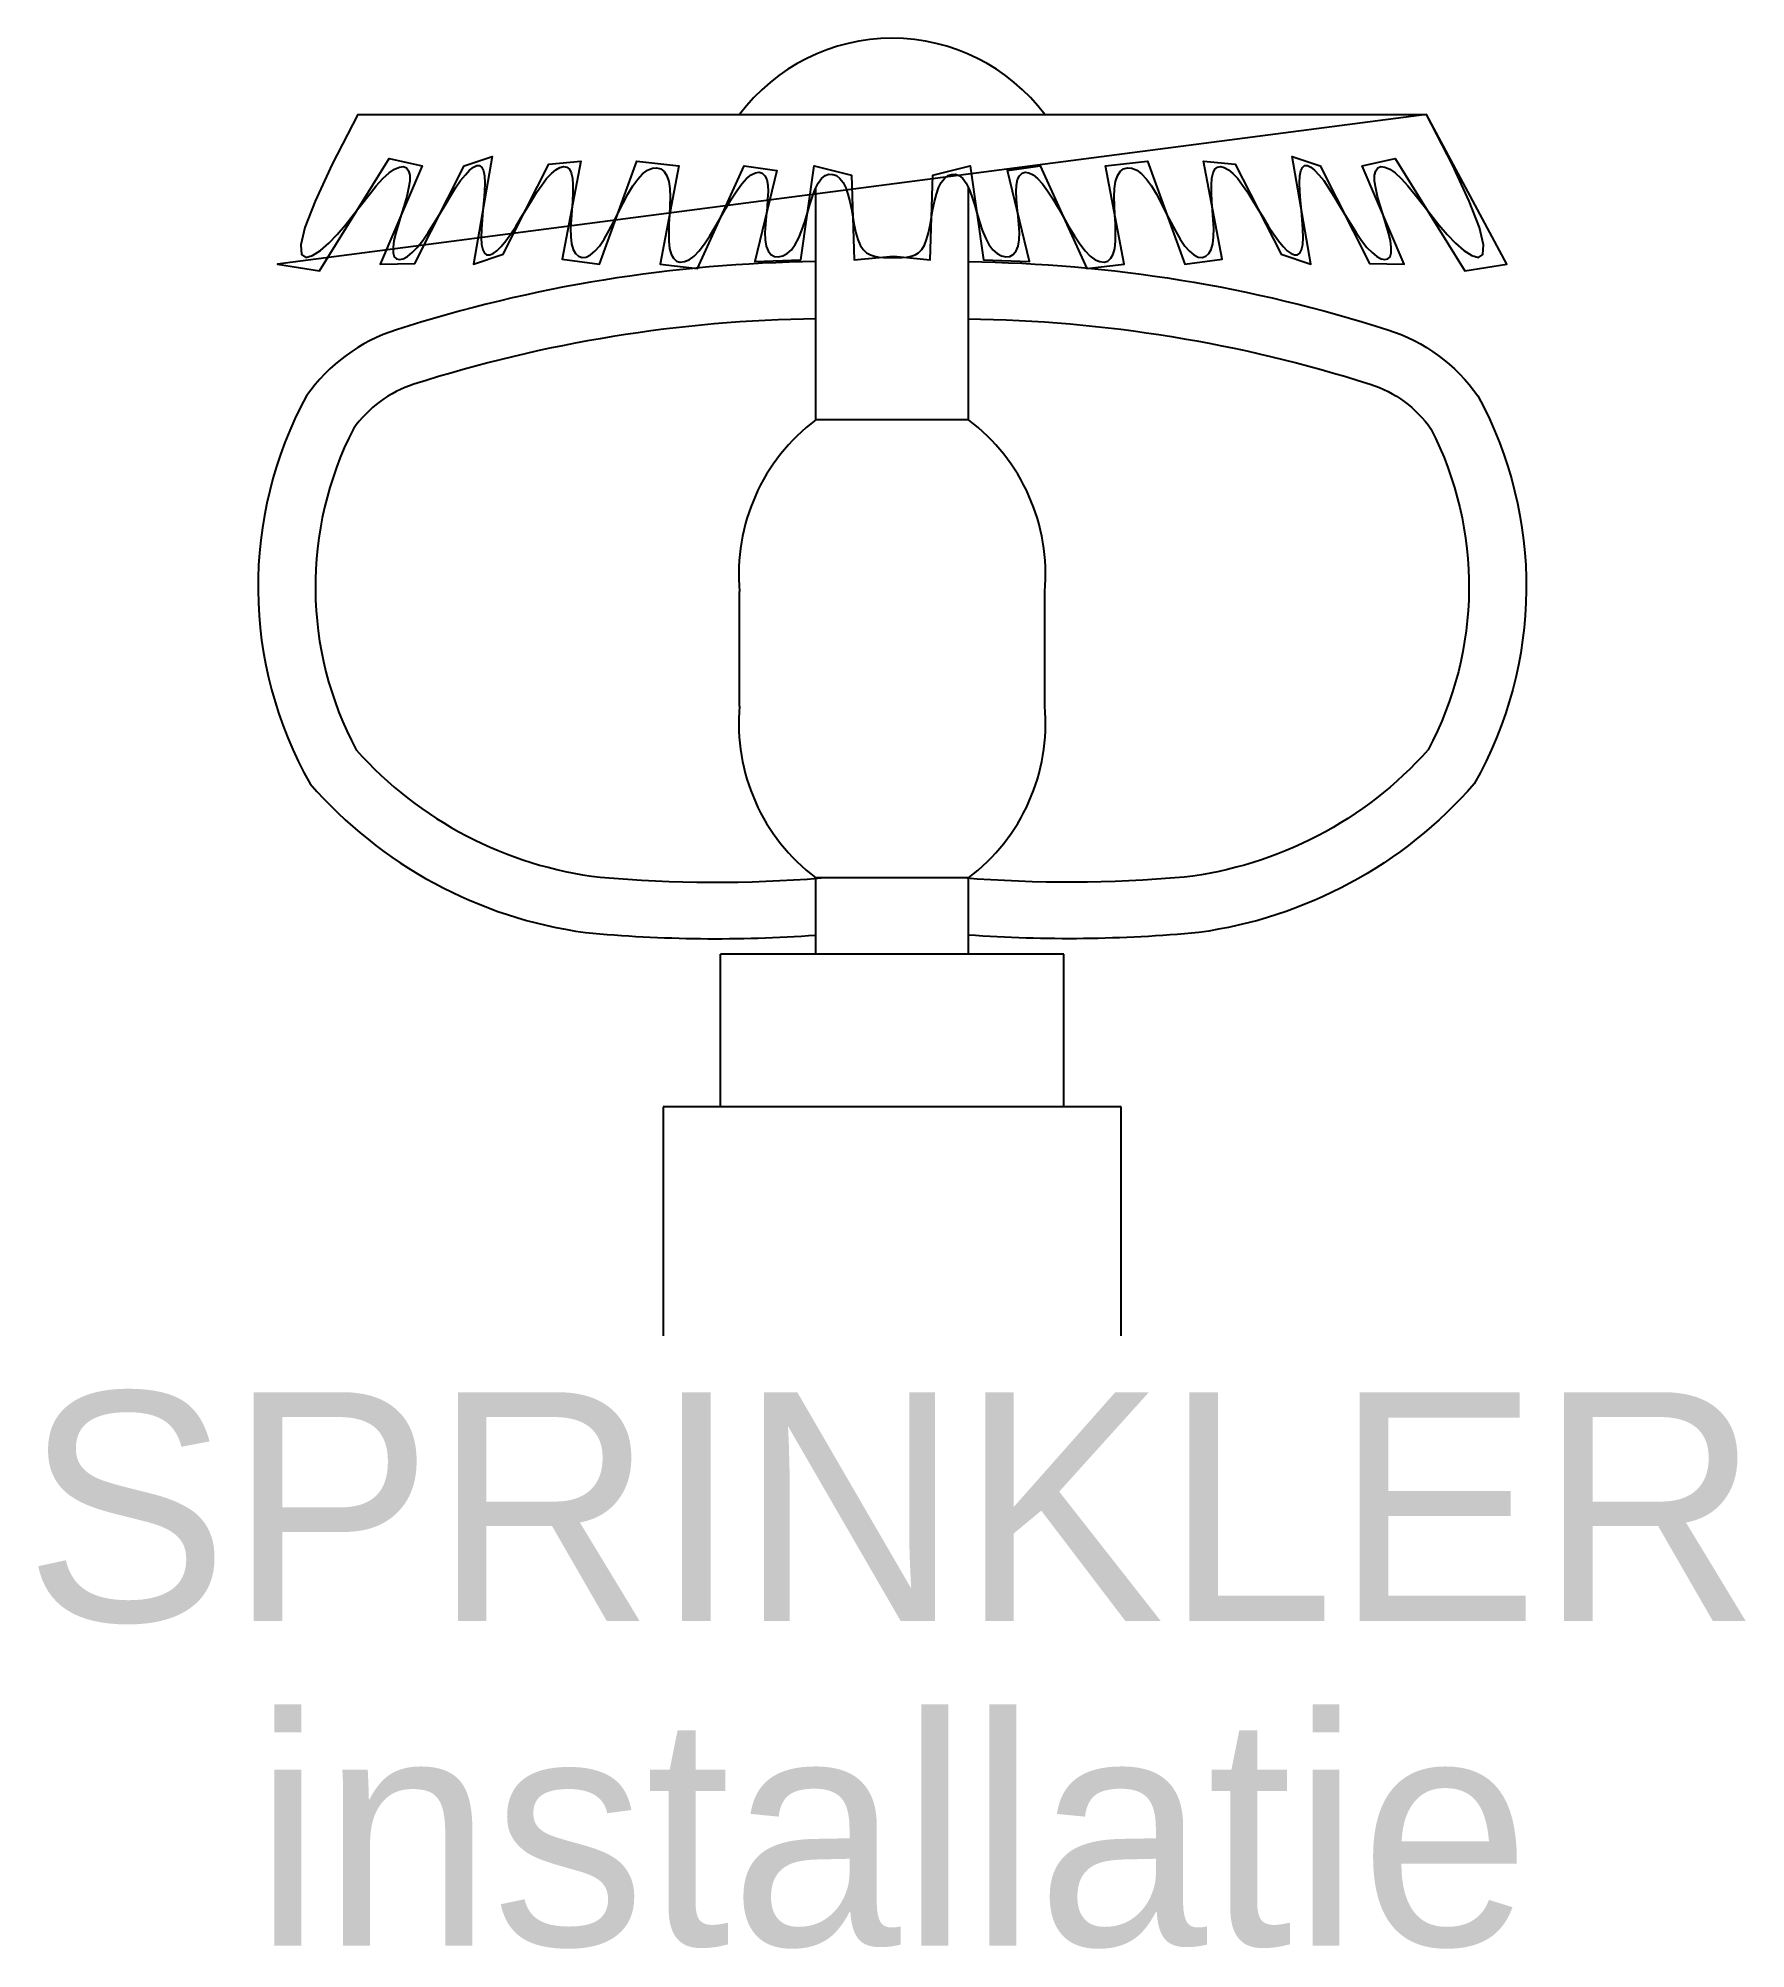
# Model space of a CAD drawing. Extents: x 34.6 to 45.4, y 43 to 55.
import ezdxf
from ezdxf.enums import TextEntityAlignment as Align

# ---------------------------------------------------------------- set-up
doc = ezdxf.new("R2010")
doc.units = 0
doc.layers.add('TXT', color=7, linetype='CONTINUOUS')
doc.layers.add('VEILIG', color=7, linetype='CONTINUOUS')

msp = doc.modelspace()

# ---------------------------------------------------------------- linework, layer by layer
at = {"layer": 'VEILIG', "color": 0}
for p, q in [((36.64, 54.515), (43.36, 54.515)), ((39.52, 52.595), (39.52, 54.054)), ((40.48, 52.595), (40.48, 54.054)), ((40.48, 52.595), (39.52, 52.595)), ((39.04, 50.795), (39.04, 51.515)), ((40.96, 50.795), (40.96, 51.515)), ((40.48, 49.715), (39.52, 49.715)), ((39.52, 49.235), (39.52, 49.715)), ((40.48, 49.235), (40.48, 49.715)), ((41.08, 49.235), (38.92, 49.235)), ((38.92, 48.275), (38.92, 49.235)), ((41.08, 48.275), (41.08, 49.235)), ((38.56, 48.275), (38.56, 46.835)), ((41.44, 48.275), (38.56, 48.275)), ((41.44, 46.835), (41.44, 48.275))]:
    msp.add_line(p, q, dxfattribs=at)
msp.add_lwpolyline([(36.64, 54.515), (36.64, 54.515), (36.479, 54.204), (36.371, 53.97), (36.307, 53.804), (36.281, 53.696), (36.285, 53.636), (36.312, 53.617), (36.355, 53.628), (36.405, 53.661), (36.458, 53.706), (36.51, 53.761), (36.562, 53.822), (36.613, 53.886), (36.663, 53.95), (36.711, 54.011), (36.756, 54.066), (36.798, 54.113), (36.837, 54.148), (36.871, 54.172), (36.901, 54.185), (36.926, 54.188), (36.946, 54.18), (36.959, 54.162), (36.966, 54.134), (36.966, 54.097), (36.959, 54.052), (36.947, 53.999), (36.931, 53.943), (36.913, 53.885), (36.895, 53.827), (36.879, 53.772), (36.867, 53.722), (36.861, 53.679), (36.862, 53.645), (36.869, 53.621), (36.883, 53.607), (36.902, 53.603), (36.925, 53.608), (36.952, 53.622), (36.982, 53.647), (37.014, 53.68), (37.048, 53.723), (37.082, 53.774), (37.118, 53.829), (37.153, 53.887), (37.188, 53.945), (37.222, 54.001), (37.255, 54.054), (37.286, 54.1), (37.316, 54.137), (37.343, 54.166), (37.367, 54.185), (37.388, 54.195), (37.406, 54.194), (37.42, 54.183), (37.43, 54.161), (37.436, 54.129), (37.438, 54.085), (37.436, 54.032), (37.432, 53.974), (37.426, 53.913), (37.421, 53.852), (37.417, 53.794), (37.416, 53.742), (37.418, 53.698), (37.425, 53.665), (37.436, 53.644), (37.45, 53.633), (37.469, 53.632), (37.491, 53.641), (37.515, 53.659), (37.542, 53.686), (37.571, 53.721), (37.601, 53.764), (37.633, 53.812), (37.665, 53.865), (37.698, 53.919), (37.731, 53.973), (37.764, 54.024), (37.796, 54.071), (37.827, 54.112), (37.857, 54.144), (37.885, 54.168), (37.911, 54.182), (37.934, 54.188), (37.954, 54.184), (37.97, 54.171), (37.982, 54.148), (37.99, 54.116), (37.992, 54.074), (37.992, 54.024), (37.989, 53.97), (37.985, 53.912), (37.981, 53.854), (37.978, 53.799), (37.979, 53.747), (37.984, 53.703), (37.994, 53.667), (38.009, 53.641), (38.027, 53.624), (38.05, 53.616), (38.075, 53.619), (38.102, 53.632), (38.131, 53.655), (38.16, 53.688), (38.189, 53.731), (38.219, 53.783), (38.248, 53.839), (38.278, 53.898), (38.308, 53.958), (38.338, 54.014), (38.369, 54.066), (38.4, 54.109), (38.431, 54.142), (38.462, 54.165), (38.492, 54.178), (38.519, 54.181), (38.545, 54.173), (38.566, 54.156), (38.583, 54.13), (38.595, 54.094), (38.602, 54.05), (38.604, 53.998), (38.602, 53.942), (38.6, 53.884), (38.596, 53.825), (38.595, 53.769), (38.595, 53.718), (38.6, 53.673), (38.61, 53.638), (38.625, 53.611), (38.644, 53.594), (38.667, 53.587), (38.694, 53.59), (38.723, 53.602), (38.754, 53.625), (38.786, 53.659), (38.819, 53.702), (38.854, 53.753), (38.888, 53.81), (38.922, 53.869), (38.957, 53.928), (38.99, 53.985), (39.023, 54.036), (39.055, 54.08), (39.085, 54.113), (39.114, 54.136), (39.14, 54.149), (39.163, 54.152), (39.183, 54.146), (39.199, 54.13), (39.211, 54.106), (39.218, 54.072), (39.22, 54.031), (39.217, 53.983), (39.213, 53.931), (39.208, 53.877), (39.203, 53.824), (39.2, 53.773), (39.201, 53.727), (39.208, 53.688), (39.22, 53.657), (39.238, 53.636), (39.26, 53.623), (39.286, 53.62), (39.313, 53.626), (39.34, 53.641), (39.367, 53.665), (39.391, 53.698), (39.413, 53.74), (39.433, 53.788), (39.45, 53.841), (39.467, 53.896), (39.483, 53.949), (39.499, 54), (39.516, 54.046), (39.535, 54.084), (39.556, 54.112), (39.579, 54.131), (39.602, 54.14), (39.626, 54.139), (39.649, 54.131), (39.671, 54.113), (39.691, 54.088), (39.708, 54.055), (39.722, 54.014), (39.734, 53.969), (39.744, 53.92), (39.753, 53.869), (39.762, 53.82), (39.772, 53.772), (39.784, 53.73), (39.799, 53.694), (39.817, 53.667), (39.839, 53.646), (39.863, 53.633), (39.889, 53.624), (39.917, 53.619), (39.946, 53.617), (39.976, 53.617), (40.006, 53.617), (40.035, 53.617), (40.064, 53.617), (40.092, 53.619), (40.119, 53.624), (40.144, 53.633), (40.166, 53.646), (40.187, 53.667), (40.204, 53.694), (40.217, 53.73), (40.229, 53.772), (40.239, 53.82), (40.247, 53.869), (40.256, 53.92), (40.266, 53.969), (40.278, 54.014), (40.292, 54.055), (40.309, 54.088), (40.329, 54.113), (40.351, 54.131), (40.374, 54.139), (40.398, 54.14), (40.421, 54.131), (40.444, 54.112), (40.465, 54.084), (40.484, 54.046), (40.501, 54), (40.517, 53.949), (40.533, 53.896), (40.55, 53.841), (40.567, 53.788), (40.587, 53.74), (40.609, 53.698), (40.633, 53.665), (40.66, 53.641), (40.687, 53.626), (40.714, 53.62), (40.74, 53.623), (40.762, 53.636), (40.78, 53.657), (40.792, 53.688), (40.799, 53.727), (40.8, 53.773), (40.797, 53.824), (40.792, 53.877), (40.787, 53.931), (40.783, 53.983), (40.78, 54.031), (40.782, 54.072), (40.789, 54.106), (40.801, 54.13), (40.817, 54.146), (40.837, 54.152), (40.86, 54.149), (40.886, 54.136), (40.915, 54.113), (40.945, 54.08), (40.977, 54.036), (41.01, 53.985), (41.043, 53.928), (41.078, 53.869), (41.112, 53.81), (41.146, 53.753), (41.181, 53.702), (41.214, 53.659), (41.246, 53.625), (41.277, 53.602), (41.306, 53.59), (41.333, 53.587), (41.356, 53.594), (41.375, 53.611), (41.39, 53.638), (41.4, 53.673), (41.405, 53.718), (41.405, 53.769), (41.404, 53.825), (41.4, 53.884), (41.398, 53.942), (41.396, 53.998), (41.398, 54.05), (41.405, 54.094), (41.417, 54.13), (41.434, 54.156), (41.455, 54.173), (41.481, 54.181), (41.508, 54.178), (41.538, 54.165), (41.569, 54.142), (41.6, 54.109), (41.631, 54.066), (41.662, 54.014), (41.692, 53.958), (41.722, 53.898), (41.752, 53.839), (41.781, 53.783), (41.811, 53.731), (41.84, 53.688), (41.869, 53.655), (41.898, 53.632), (41.925, 53.619), (41.95, 53.616), (41.973, 53.624), (41.991, 53.641), (42.006, 53.667), (42.016, 53.703), (42.021, 53.747), (42.022, 53.799), (42.019, 53.854), (42.015, 53.912), (42.011, 53.97), (42.008, 54.024), (42.008, 54.074), (42.01, 54.116), (42.018, 54.148), (42.03, 54.171), (42.046, 54.184), (42.066, 54.188), (42.089, 54.182), (42.115, 54.168), (42.143, 54.144), (42.173, 54.112), (42.204, 54.071), (42.236, 54.024), (42.269, 53.973), (42.302, 53.919), (42.335, 53.865), (42.367, 53.812), (42.399, 53.764), (42.429, 53.721), (42.458, 53.686), (42.485, 53.659), (42.509, 53.641), (42.531, 53.632), (42.55, 53.633), (42.564, 53.644), (42.575, 53.665), (42.582, 53.698), (42.584, 53.742), (42.583, 53.794), (42.579, 53.852), (42.574, 53.913), (42.568, 53.974), (42.564, 54.032), (42.562, 54.085), (42.564, 54.129), (42.57, 54.161), (42.58, 54.183), (42.594, 54.194), (42.612, 54.195), (42.633, 54.185), (42.657, 54.166), (42.684, 54.137), (42.714, 54.1), (42.745, 54.054), (42.778, 54.001), (42.812, 53.945), (42.847, 53.887), (42.882, 53.829), (42.918, 53.774), (42.952, 53.723), (42.986, 53.68), (43.018, 53.647), (43.048, 53.622), (43.075, 53.608), (43.098, 53.603), (43.117, 53.607), (43.131, 53.621), (43.138, 53.645), (43.139, 53.679), (43.133, 53.722), (43.121, 53.772), (43.105, 53.827), (43.087, 53.885), (43.069, 53.943), (43.053, 53.999), (43.041, 54.052), (43.034, 54.097), (43.034, 54.134), (43.041, 54.162), (43.054, 54.18), (43.074, 54.188), (43.099, 54.185), (43.129, 54.172), (43.163, 54.148), (43.202, 54.113), (43.244, 54.066), (43.289, 54.011), (43.337, 53.95), (43.387, 53.886), (43.438, 53.822), (43.49, 53.761), (43.542, 53.706), (43.595, 53.661), (43.645, 53.628), (43.688, 53.617), (43.715, 53.636), (43.719, 53.696), (43.693, 53.804), (43.629, 53.97), (43.521, 54.204), (43.36, 54.515), (36.135, 53.575), (36.398, 53.532), (36.837, 54.238), (37.045, 54.192), (36.78, 53.575), (36.999, 53.579), (37.309, 54.192), (37.485, 54.251), (37.367, 53.575), (37.553, 53.637), (37.842, 54.203), (38.043, 54.222), (37.925, 53.605), (38.16, 53.575), (38.395, 54.222), (38.659, 54.192), (38.541, 53.575), (38.776, 53.546), (39.07, 54.192), (39.275, 54.163), (39.137, 53.59), (39.425, 53.602), (39.51, 54.192), (39.745, 54.133), (39.761, 53.602), (40.008, 53.625), (40.239, 53.602), (40.255, 54.133), (40.49, 54.192), (40.575, 53.602), (40.863, 53.59), (40.725, 54.163), (40.93, 54.192), (41.224, 53.546), (41.459, 53.575), (41.341, 54.192), (41.605, 54.222), (41.84, 53.575), (42.075, 53.605), (41.957, 54.222), (42.158, 54.203), (42.447, 53.637), (42.633, 53.575), (42.515, 54.251), (42.691, 54.192), (43.001, 53.579), (43.22, 53.575), (42.955, 54.192), (43.163, 54.238), (43.602, 53.532), (43.865, 53.575), (43.36, 54.515)], dxfattribs=at)
for points in [[(39.52, 53.59, 0.074538), (36.883, 53.162, 0.163644), (36.317, 52.746, 0.259176), (36.34, 50.306, 0.181781), (38.072, 49.371, 0.04204), (39.52, 49.355, 0.041402)], [(40.48, 53.59, -0.074538), (43.117, 53.162, -0.163644), (43.683, 52.746, -0.259176), (43.66, 50.306, -0.181781), (41.928, 49.371, -0.04204), (40.48, 49.355, -0.041402)], [(39.524, 53.23, 0.074538), (36.993, 52.819, 0.163644), (36.612, 52.539, 0.245956), (36.63, 50.519, 0.183132), (38.164, 49.719, 0.042042), (39.553, 49.714, 0.041402)], [(40.476, 53.23, -0.074538), (43.007, 52.819, -0.163644), (43.388, 52.539, -0.245956), (43.37, 50.519, -0.183132), (41.836, 49.719, -0.042042), (40.447, 49.714, -0.041402)]]:
    msp.add_lwpolyline(points, format="xyb", dxfattribs=at)
for centre, radius, start, end in [((40, 53.795), 1.2, 36.8699, 143.1301), ((40.252, 51.623), 1.217, 126.9829, 185.0921), ((39.748, 51.623), 1.217, 354.9079, 53.0171), ((40.252, 50.687), 1.217, 174.9079, 233.0171), ((39.748, 50.687), 1.217, 306.9829, 5.0921)]:
    msp.add_arc(centre, radius, start, end, dxfattribs=at)

# ---------------------------------------------------------------- texts
at = {"layer": 'TXT', "color": 0}
for s, p in [('SPRINKLER', (40, 45.04)), ('installatie', (40, 43))]:
    msp.add_text(s, height=1.44, dxfattribs=at).set_placement(p, align=Align.CENTER)

doc.saveas('drawing.dxf')
